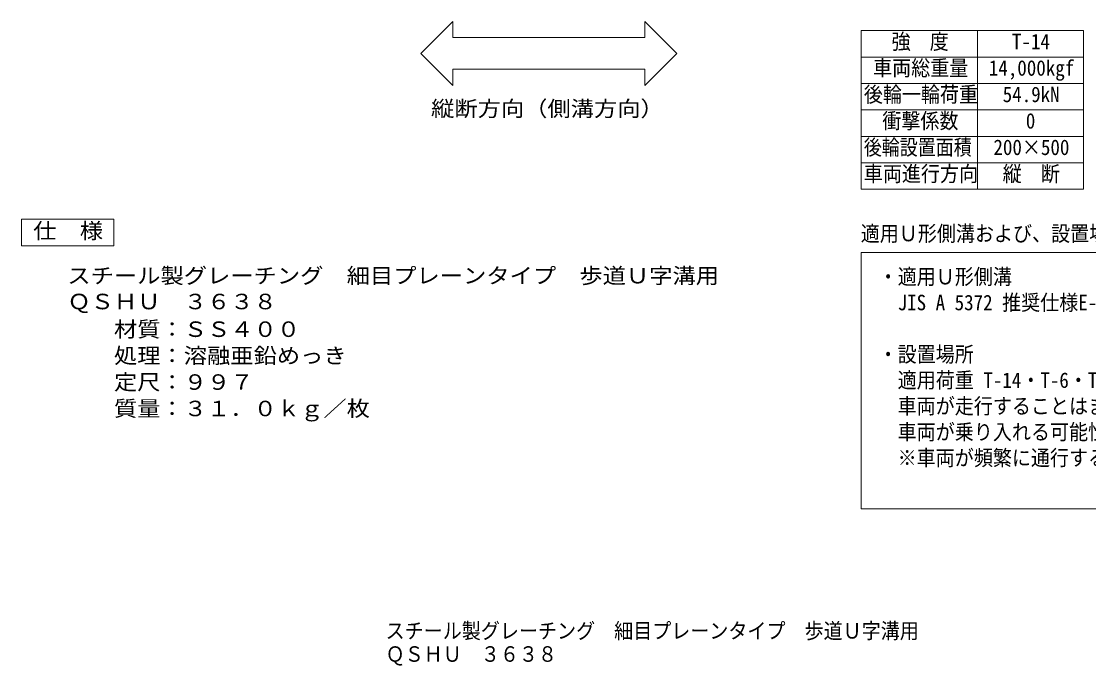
# Model space of a CAD drawing. Units: millimetres, scale not verified. Extents: x -756 to 910, y -687 to 607.
# Drawn here: x -754 to 255, y -687 to -78 of the extents above; entities that cross this region are included whole.
import ezdxf
from ezdxf.enums import TextEntityAlignment as Align

# ---------------------------------------------------------------- set-up
doc = ezdxf.new("R2010")
doc.units = ezdxf.units.MM
doc.header["$LTSCALE"] = 5
doc.layers.add('A-5_仕様文', color=7, linetype='Continuous', lineweight=9)
doc.layers.add('F-5_F-5ﾚｲﾔ', color=7, linetype='Continuous', lineweight=9)
doc.styles.add('ＭＳ ゴシック', font='')
doc.styles.get('ＭＳ ゴシック').set_extended_font_data('MS Gothic')

msp = doc.modelspace()

# ---------------------------------------------------------------- linework, layer by layer
at = {"layer": 'A-5_仕様文'}
for p, q in [((-345.895, -78.238), (-376.201, -108.544)), ((-345.895, -78.238), (-345.895, -93.544)), ((-164.619, -78.238), (-134.313, -108.544)), ((-164.619, -78.238), (-164.619, -93.544)), ((-345.895, -93.544), (-164.619, -93.544)), ((-376.201, -108.544), (-345.895, -138.85)), ((-134.313, -108.544), (-164.619, -138.85)), ((-345.895, -123.544), (-345.895, -138.85)), ((-345.895, -123.544), (-164.619, -123.544)), ((-164.619, -123.544), (-164.619, -138.85)), ((-753.757, -290.436), (-753.757, -265.436)), ((-753.757, -265.436), (-666.257, -265.436))]:
    msp.add_line(p, q, dxfattribs=at)
msp.add_lwpolyline([(-666.257, -265.436), (-666.257, -290.436), (-753.757, -290.436)], dxfattribs=at)
at = {"layer": 'F-5_F-5ﾚｲﾔ', "color": 2}
for p, q in [((40, -87.055), (40, -237.055)), ((40, -87.055), (250, -87.055)), ((150, -87.055), (150, -237.055)), ((250, -87.055), (250, -237.055)), ((40, -112.055), (250, -112.055)), ((40, -137.055), (250, -137.055)), ((40, -162.055), (250, -162.055)), ((40, -187.055), (250, -187.055)), ((40, -212.055), (250, -212.055)), ((40, -237.055), (250, -237.055)), ((40, -296.661), (910, -296.661)), ((40, -539.054), (40, -296.661))]:
    msp.add_line(p, q, dxfattribs=at)
msp.add_lwpolyline([(910, -296.661), (910, -539.054), (40, -539.054)], dxfattribs=at)

# ---------------------------------------------------------------- texts
at = {"layer": 'A-5_仕様文', "color": 2, "style": 'ＭＳ ゴシック', "width": 1.1}
for s, p in [('縦断方向（側溝方向）', (-366.507, -172.505)), ('仕\u3000様', (-742.535, -288.028)), ('スチール製グレーチング\u3000細目プレーンタイプ\u3000歩道Ｕ字溝用', (-710.23, -330.451)), ('ＱＳＨＵ\u3000３６３８', (-710.23, -354.897)), ('\u3000\u3000材質：ＳＳ４００', (-710.23, -381.046)), ('\u3000\u3000処理：溶融亜鉛めっき', (-710.23, -406.046)), ('\u3000\u3000定尺：９９７', (-710.23, -431.046)), ('\u3000\u3000質量：３１．０ｋｇ／枚', (-710.23, -456.046))]:
    msp.add_text(s, height=14.66, dxfattribs=at).set_placement(p, align=Align.BOTTOM_LEFT)
at = {"layer": 'F-5_F-5ﾚｲﾔ', "style": 'ＭＳ ゴシック'}
for s, width, p in [('強\u3000度', 0.9, (68.75, -109.055)), ('T-14', 0.9, (182.5, -109.055)), ('車両総重量', 0.9, (51.25, -134.055)), ('14,000kgf', 0.9, (160.625, -134.055)), ('後輪一輪荷重', 0.9, (42.5, -159.055)), ('54.9kN', 0.9, (173.75, -159.055)), ('衝撃係数', 0.9, (60, -184.055)), ('0', 0.9, (195.625, -184.055)), ('後輪設置面積', 0.85, (42.5, -209.055)), ('200×500', 0.9, (165, -209.055)), ('車両進行方向', 0.9, (42.5, -234.055)), ('縦\u3000断', 0.9, (173.75, -234.055)), ('適用Ｕ形側溝および、設置場所について', 0.9, (39.559, -290.595)), ('・適用Ｕ形側溝', 0.9, (56.474, -331.373)), ('\u3000JIS A 5372 推奨仕様E-1 U形側溝、推奨仕様E-2 上ぶた式U形側溝の本体に適用します。', 0.9, (56.474, -355.842)), ('・設置場所', 0.9, (56.474, -404.781)), ('\u3000適用荷重 T-14・T-6・T-2は、建物内、建物敷地内、公園敷地内、車道以外で、', 0.9, (56.474, -429.251)), ('\u3000車両が走行することはまれで、走行することがあっても一時待避などで低速で走行するような、', 0.9, (56.474, -453.72)), ('\u3000車両が乗り入れる可能性のある場所に設置できます。 ', 0.9, (56.474, -478.189)), ('\u3000※車両が頻繁に通行する場所や、フォークリフト等の特殊車両が通行する場所には適しません。', 0.9, (56.474, -502.659))]:
    msp.add_text(s, height=14.66, dxfattribs=dict(at, width=width)).set_placement(p, align=Align.BOTTOM_LEFT)
at = {"layer": 'F-5_F-5ﾚｲﾔ', "color": 2, "style": 'ＭＳ ゴシック', "width": 0.9}
for s, p in [('スチール製グレーチング\u3000細目プレーンタイプ\u3000歩道Ｕ字溝用', (-409.447, -666.256)), ('ＱＳＨＵ\u3000３６３８', (-409.447, -688.191))]:
    msp.add_text(s, height=14.66, dxfattribs=at).set_placement(p, align=Align.BOTTOM_LEFT)

doc.saveas('drawing.dxf')
